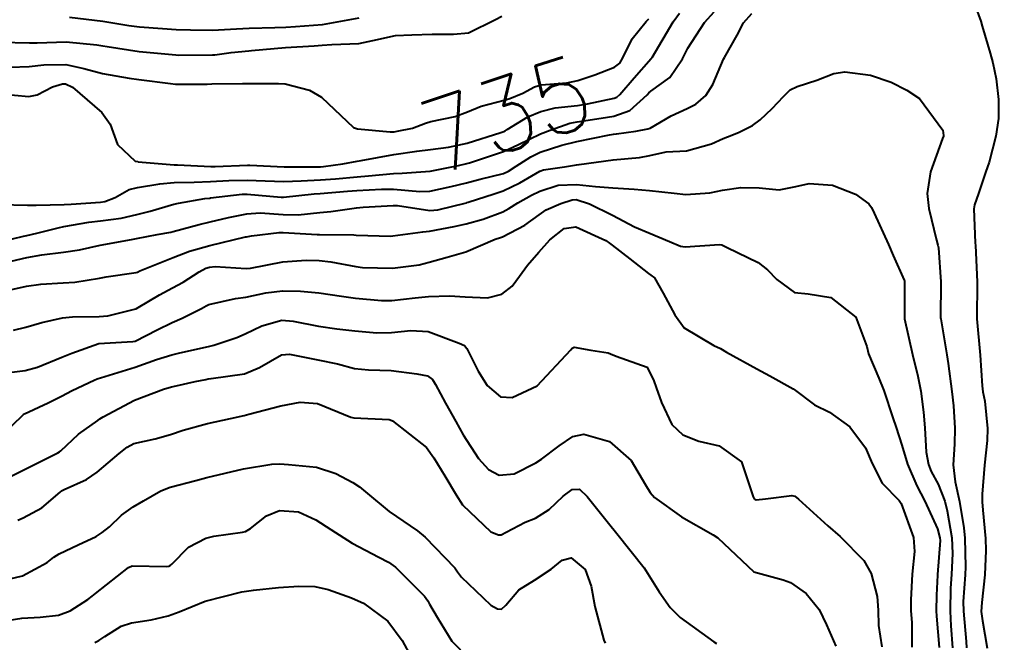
# Model space of a CAD drawing. Header units: metres. Extents: x 318500 to 325275, y 7408834 to 7428799.
# Drawn here: x 320145 to 320198.6, y 7412854.9 to 7412889 of the extents above; entities that cross this region are included whole.
import ezdxf
from ezdxf.enums import TextEntityAlignment as Align

# ---------------------------------------------------------------- set-up
doc = ezdxf.new("R2010")
doc.units = ezdxf.units.M
doc.header["$MEASUREMENT"] = 0
for name, color, linetype in [('Cotas', 45, 'Continuous'), ('Curvas de Nivel 1m', 11, 'Continuous'), ('Curvas de Nivel 5m', 15, 'Continuous')]:
    doc.layers.add(name, color=color, linetype=linetype)
doc.styles.add('Style-STANDARD', font='STANDARD.shx')

msp = doc.modelspace()

# ---------------------------------------------------------------- linework, layer by layer
at = {"layer": 'Curvas de Nivel 1m', "flags": 128}
for points, elevation in [([(320196.96, 7412890.607), (320197.594, 7412888.856), (320197.674, 7412888.599), (320198.106, 7412887.123), (320198.252, 7412886.59), (320198.427, 7412885.716), (320198.559, 7412884.585), (320198.557, 7412883.552), (320198.416, 7412882.586), (320198.054, 7412881.15), (320197.857, 7412880.594), (320197.761, 7412880.321), (320197.473, 7412879.44), (320197.244, 7412878.821), (320197.213, 7412878.602), (320197.292, 7412876.742), (320197.298, 7412876.601), (320197.389, 7412874.621), (320197.39, 7412874.6), (320197.38, 7412872.6), (320197.56, 7412870.597), (320197.665, 7412868.926), (320197.712, 7412868.594), (320197.822, 7412868.093), (320197.967, 7412866.59), (320197.945, 7412865.936), (320197.796, 7412864.592), (320197.675, 7412863.015), (320197.674, 7412862.594), (320197.712, 7412862.124), (320197.86, 7412860.59), (320197.877, 7412859.923), (320197.815, 7412858.591), (320197.658, 7412857.076), (320197.619, 7412856.593), (320197.68, 7412856.075), (320197.94, 7412854.588)], 737), ([(320143.926, 7412878.84), (320145.453, 7412878.797), (320145.938, 7412878.798), (320147.454, 7412878.842), (320147.849, 7412878.862), (320149.456, 7412878.962), (320149.694, 7412878.999), (320150.247, 7412879.228), (320151.025, 7412879.658), (320151.469, 7412879.778), (320152.688, 7412879.976), (320153.473, 7412880.037), (320154.575, 7412880.067), (320155.474, 7412880.092), (320156.467, 7412880.154), (320157.476, 7412880.181), (320158.462, 7412880.129), (320159.475, 7412880.107), (320160.424, 7412880.142), (320161.477, 7412880.189), (320162.302, 7412880.243), (320163.48, 7412880.357), (320164.103, 7412880.418), (320165.483, 7412880.533), (320165.943, 7412880.556), (320167.485, 7412880.672), (320167.761, 7412880.721), (320169.035, 7412880.977), (320169.491, 7412881.076), (320169.638, 7412881.115), (320171.498, 7412881.746), (320172.304, 7412882.13), (320173.508, 7412882.701), (320174.04, 7412882.912), (320175.124, 7412883.288), (320175.517, 7412883.364), (320176.833, 7412883.558), (320177.522, 7412883.673), (320178.401, 7412883.977), (320179.351, 7412884.842), (320179.436, 7412884.947), (320179.543, 7412885.035), (320180.589, 7412885.79), (320181.289, 7412886.814), (320181.576, 7412887.385), (320182.484, 7412888.797), (320183.01, 7412889.377)], 736), ([(320143.423, 7412876.666), (320145.237, 7412877.102), (320145.429, 7412877.145), (320145.97, 7412877.282), (320147.127, 7412877.573), (320147.436, 7412877.635), (320148.81, 7412877.876), (320149.441, 7412877.947), (320150.576, 7412878.09), (320151.446, 7412878.288), (320152.171, 7412878.477), (320153.455, 7412878.861), (320153.712, 7412878.922), (320155.157, 7412879.163), (320155.429, 7412879.192), (320155.461, 7412879.2), (320157.19, 7412879.408), (320157.464, 7412879.413), (320159.322, 7412879.242), (320159.462, 7412879.244), (320161.132, 7412879.417), (320161.466, 7412879.447), (320162.958, 7412879.567), (320163.468, 7412879.604), (320164.819, 7412879.68), (320165.47, 7412879.676), (320166.917, 7412879.557), (320167.469, 7412879.576), (320168.632, 7412879.823), (320169.476, 7412880.027), (320170.219, 7412880.219), (320171.484, 7412880.545), (320171.763, 7412880.66), (320172.191, 7412880.933), (320172.977, 7412881.443), (320173.498, 7412881.694), (320174.679, 7412882.08), (320175.504, 7412882.281), (320177.291, 7412882.647), (320177.508, 7412882.679), (320177.666, 7412882.701), (320178.729, 7412882.848), (320179.384, 7412882.97), (320179.513, 7412883.016), (320180.665, 7412883.681), (320181.529, 7412884.092), (320182.007, 7412884.329), (320182.551, 7412884.795), (320182.943, 7412885.395), (320183.521, 7412886.781), (320183.571, 7412886.883), (320184.262, 7412888.094), (320184.608, 7412888.77), (320185.071, 7412889.292)], 737), ([(320143.985, 7412887.725), (320145.574, 7412887.673), (320145.979, 7412887.689), (320147.575, 7412887.731), (320149.245, 7412887.572), (320149.573, 7412887.523), (320149.821, 7412887.485), (320151.57, 7412887.21), (320153.568, 7412887.016), (320153.737, 7412887.009), (320155.568, 7412887.018), (320155.699, 7412887.027), (320156.592, 7412887.145), (320157.571, 7412887.247), (320157.707, 7412887.263), (320159.573, 7412887.42), (320161.142, 7412887.516), (320161.575, 7412887.554), (320162.097, 7412887.594), (320163.576, 7412887.649), (320164.349, 7412887.81), (320165.581, 7412888.077), (320166.48, 7412888.112), (320167.582, 7412888.156), (320168.752, 7412888.153), (320169.582, 7412888.22), (320171.05, 7412888.948), (320171.404, 7412889.132)], 733), ([(320144.504, 7412886.357), (320145.556, 7412886.382), (320146.356, 7412886.48), (320147.558, 7412886.491), (320148.53, 7412886.276), (320149.552, 7412886.011), (320151.013, 7412885.753), (320151.547, 7412885.672), (320153.28, 7412885.448), (320153.544, 7412885.428), (320155.278, 7412885.428), (320155.544, 7412885.431), (320157.218, 7412885.462), (320157.545, 7412885.465), (320159.19, 7412885.46), (320159.545, 7412885.43), (320160.876, 7412885.087), (320161.535, 7412884.714), (320163.282, 7412883.053), (320163.449, 7412882.991), (320163.509, 7412882.979), (320165.293, 7412882.809), (320165.508, 7412882.822), (320165.678, 7412882.848), (320166.511, 7412883.01), (320167.221, 7412883.297), (320167.516, 7412883.38), (320168.84, 7412883.66), (320169.524, 7412883.913), (320170.269, 7412884.219), (320171.534, 7412884.545), (320171.84, 7412884.632), (320172.55, 7412884.93), (320173.192, 7412885.277), (320173.547, 7412885.383), (320174.949, 7412885.499), (320175.551, 7412885.613), (320176.493, 7412885.939), (320177.562, 7412886.353), (320177.848, 7412886.575), (320178.021, 7412886.855), (320178.527, 7412887.904), (320179.301, 7412888.843), (320179.436, 7412888.997)], 734), ([(320147.76, 7412889.086), (320149.586, 7412888.873), (320150.999, 7412888.634), (320151.583, 7412888.555), (320152.848, 7412888.456), (320153.582, 7412888.415), (320154.365, 7412888.389), (320155.582, 7412888.381), (320156.889, 7412888.446), (320157.584, 7412888.484), (320158.987, 7412888.512), (320159.584, 7412888.538), (320160.111, 7412888.569), (320161.586, 7412888.686), (320163.59, 7412889.05)], 732), ([(320143.617, 7412875.522), (320145.417, 7412875.944), (320146.239, 7412876.099), (320147.42, 7412876.228), (320148.306, 7412876.366), (320149.424, 7412876.624), (320151.148, 7412876.935), (320151.428, 7412876.981), (320152.544, 7412877.193), (320153.29, 7412877.324), (320153.433, 7412877.36), (320154.853, 7412877.751), (320155.441, 7412877.896), (320156.456, 7412878.133), (320157.448, 7412878.34), (320158.184, 7412878.384), (320159.448, 7412878.301), (320160.255, 7412878.285), (320161.45, 7412878.396), (320162.055, 7412878.467), (320163.454, 7412878.657), (320163.808, 7412878.691), (320165.457, 7412878.796), (320165.692, 7412878.782), (320167.453, 7412878.518), (320167.9, 7412878.547), (320169.459, 7412878.934), (320169.485, 7412878.944), (320169.562, 7412878.968), (320170.988, 7412879.426), (320171.47, 7412879.592), (320172.383, 7412880.025), (320173.486, 7412880.67), (320173.67, 7412880.734), (320174.827, 7412880.9), (320175.491, 7412881.008), (320175.633, 7412881.029), (320177.494, 7412881.29), (320178.928, 7412881.413), (320179.497, 7412881.522), (320180.388, 7412881.716), (320181.5, 7412881.771), (320182.866, 7412882.152), (320183.507, 7412882.449), (320183.741, 7412882.544), (320184.345, 7412882.772), (320185.111, 7412883.17), (320185.521, 7412883.475), (320186.19, 7412884.09), (320186.801, 7412884.741), (320187.177, 7412885.104), (320187.548, 7412885.29), (320188.628, 7412885.64), (320189.56, 7412886.005), (320190.16, 7412886.095), (320191.559, 7412885.919), (320192.684, 7412885.532), (320193.547, 7412885.098), (320194.242, 7412884.639), (320195.514, 7412882.899), (320195.564, 7412882.619), (320195.556, 7412882.573), (320195.508, 7412882.451), (320194.847, 7412880.63), (320194.667, 7412879.438), (320194.754, 7412878.631), (320195.173, 7412876.885), (320195.251, 7412876.623), (320195.281, 7412876.475), (320195.41, 7412874.62), (320195.4, 7412872.62), (320195.405, 7412872.595), (320195.746, 7412870.616), (320195.808, 7412870.152), (320196.006, 7412868.613), (320196.1, 7412867.83), (320196.17, 7412866.611), (320196.152, 7412865.747), (320196.08, 7412864.612), (320196.184, 7412863.688), (320196.431, 7412862.608), (320196.672, 7412861.162), (320196.718, 7412860.605), (320196.759, 7412859.042), (320196.738, 7412858.605), (320196.639, 7412857.141), (320196.641, 7412856.605), (320196.792, 7412854.957), (320196.812, 7412854.603)], 738), ([(320144.51, 7412874.186), (320145.396, 7412874.37), (320146.184, 7412874.493), (320147.4, 7412874.561), (320148.053, 7412874.601), (320149.404, 7412874.818), (320149.754, 7412874.886), (320151.409, 7412875.126), (320151.471, 7412875.147), (320151.602, 7412875.207), (320153.418, 7412875.945), (320154.309, 7412876.284), (320155.424, 7412876.607), (320157.372, 7412877.073), (320157.43, 7412877.083), (320157.704, 7412877.126), (320159.22, 7412877.317), (320159.433, 7412877.318), (320161.308, 7412877.205), (320161.432, 7412877.202), (320163.306, 7412877.177), (320163.432, 7412877.171), (320165.334, 7412877.119), (320165.432, 7412877.123), (320167.088, 7412877.351), (320167.436, 7412877.392), (320168.787, 7412877.632), (320169.442, 7412877.784), (320170.37, 7412878.033), (320171.452, 7412878.438), (320171.776, 7412878.615), (320172.277, 7412878.932), (320173.031, 7412879.36), (320173.47, 7412879.568), (320174.487, 7412879.892), (320175.476, 7412879.937), (320176.528, 7412879.821), (320177.473, 7412879.75), (320178.642, 7412879.678), (320179.472, 7412879.614), (320180.826, 7412879.463), (320181.469, 7412879.397), (320182.783, 7412879.478), (320183.473, 7412879.618), (320184.465, 7412879.78), (320185.475, 7412879.757), (320186.567, 7412879.65), (320187.476, 7412879.817), (320188.2, 7412879.999), (320189.478, 7412879.891), (320190.75, 7412879.408), (320191.463, 7412878.884), (320191.61, 7412878.678), (320191.769, 7412878.362), (320192.545, 7412876.663), (320192.81, 7412876.046), (320193.411, 7412874.712), (320193.427, 7412874.666), (320193.43, 7412874.65), (320193.43, 7412874.63), (320193.425, 7412872.649), (320193.43, 7412872.599), (320193.865, 7412870.642), (320194.16, 7412869.46), (320194.314, 7412868.635), (320194.464, 7412867.481), (320194.542, 7412866.631), (320194.607, 7412865.303), (320194.726, 7412864.628), (320194.888, 7412864.247), (320195.259, 7412863.558), (320195.635, 7412862.616), (320195.759, 7412862.098), (320196.007, 7412860.612), (320196.053, 7412859.766), (320195.984, 7412858.612), (320195.936, 7412857.859), (320195.917, 7412856.613), (320195.965, 7412855.805), (320196.056, 7412854.611)], 739), ([(320143.566, 7412869.55), (320145.335, 7412869.764), (320146.01, 7412869.954), (320147.342, 7412870.492), (320147.891, 7412870.709), (320149.35, 7412871.24), (320151.217, 7412871.347), (320151.353, 7412871.379), (320152.558, 7412871.996), (320153.368, 7412872.392), (320153.912, 7412872.634), (320154.966, 7412873.164), (320155.234, 7412873.31), (320155.383, 7412873.376), (320156.827, 7412873.7), (320157.39, 7412873.782), (320158.498, 7412874.009), (320159.395, 7412874.129), (320160.385, 7412874.1), (320161.394, 7412874.014), (320162.622, 7412873.831), (320163.39, 7412873.714), (320164.824, 7412873.593), (320165.389, 7412873.598), (320166.659, 7412873.739), (320167.392, 7412873.821), (320168.531, 7412873.845), (320169.392, 7412873.788), (320170.607, 7412873.737), (320171.395, 7412873.935), (320171.962, 7412874.374), (320172.366, 7412874.93), (320172.812, 7412875.53), (320173.423, 7412876.243), (320174.022, 7412876.911), (320174.805, 7412877.534), (320175.441, 7412877.624), (320177.093, 7412876.865), (320177.292, 7412876.725), (320177.428, 7412876.62), (320178.407, 7412875.863), (320179.412, 7412875.066), (320179.553, 7412874.979), (320179.753, 7412874.835), (320180.231, 7412873.994), (320180.867, 7412872.818), (320181.369, 7412872.094), (320183.003, 7412871.137), (320183.353, 7412870.97), (320183.684, 7412870.777), (320185.341, 7412869.85), (320186.058, 7412869.47), (320187.33, 7412868.773), (320187.36, 7412868.759), (320187.395, 7412868.729), (320188.501, 7412867.895), (320189.312, 7412867.486), (320190.438, 7412866.689), (320191.283, 7412865.547), (320191.655, 7412864.674), (320192.206, 7412863.613), (320193.134, 7412862.652), (320193.248, 7412862.488), (320193.922, 7412860.639), (320193.977, 7412859.87), (320193.85, 7412858.64), (320193.762, 7412857.228), (320193.77, 7412856.641), (320193.819, 7412855.981), (320193.828, 7412854.64)], 741), ([(320144.22, 7412866.372), (320145.172, 7412867.292), (320145.234, 7412867.358), (320145.302, 7412867.4), (320146.589, 7412867.993), (320147.317, 7412868.364), (320147.906, 7412868.669), (320149.103, 7412869.242), (320149.261, 7412869.311), (320149.331, 7412869.329), (320149.455, 7412869.362), (320151.337, 7412869.955), (320152.52, 7412870.37), (320153.344, 7412870.624), (320153.794, 7412870.727), (320155.349, 7412871.078), (320155.64, 7412871.156), (320156.915, 7412871.579), (320157.36, 7412871.765), (320158.274, 7412872.209), (320159.371, 7412872.51), (320159.995, 7412872.469), (320161.367, 7412872.184), (320162.379, 7412872.05), (320163.363, 7412871.94), (320164.561, 7412871.833), (320165.362, 7412871.838), (320166.426, 7412871.948), (320167.363, 7412871.89), (320169.061, 7412871.268), (320169.352, 7412871.126), (320169.49, 7412870.968), (320170.102, 7412869.723), (320170.605, 7412868.951), (320171.321, 7412868.319), (320171.958, 7412868.296), (320173.33, 7412868.92), (320175.17, 7412870.893), (320175.252, 7412870.991), (320175.352, 7412871.046), (320176.275, 7412870.876), (320177.211, 7412870.724), (320177.348, 7412870.676), (320177.658, 7412870.546), (320179.341, 7412869.956), (320179.706, 7412869.206), (320179.844, 7412868.832), (320180.124, 7412868.022), (320180.703, 7412866.819), (320181.292, 7412866.252), (320182.176, 7412865.907), (320183.283, 7412865.646), (320184.511, 7412864.768), (320185.147, 7412862.865), (320185.204, 7412862.76), (320185.249, 7412862.715), (320185.309, 7412862.699), (320185.817, 7412862.751), (320187.252, 7412862.939), (320187.425, 7412862.901), (320187.632, 7412862.724), (320189.229, 7412861.283), (320189.896, 7412860.693), (320191.2, 7412859.375), (320191.598, 7412858.674), (320191.929, 7412857.42), (320191.979, 7412856.668), (320191.991, 7412855.834), (320192.191, 7412854.664)], 742), ([(320143.306, 7412863.374), (320145.26, 7412864.338), (320147.113, 7412865.262), (320147.211, 7412865.32), (320147.272, 7412865.374), (320148.251, 7412866.284), (320149.297, 7412867.035), (320149.417, 7412867.119), (320149.589, 7412867.236), (320151.314, 7412868.143), (320152.888, 7412868.751), (320153.325, 7412868.866), (320153.581, 7412868.923), (320154.635, 7412869.167), (320155.215, 7412869.278), (320155.331, 7412869.303), (320155.504, 7412869.329), (320157.334, 7412869.577), (320158.149, 7412869.929), (320159.345, 7412870.623), (320159.782, 7412870.66), (320161.343, 7412870.344), (320162.403, 7412870.127), (320163.338, 7412869.879), (320164.101, 7412869.802), (320165.338, 7412869.773), (320166.751, 7412869.591), (320167.335, 7412869.48), (320167.606, 7412869.269), (320167.765, 7412868.993), (320168.321, 7412867.978), (320168.888, 7412866.976), (320169.289, 7412866.249), (320170.132, 7412864.957), (320170.675, 7412864.359), (320171.261, 7412864.044), (320172.081, 7412864.113), (320173.268, 7412864.72), (320173.561, 7412864.916), (320174.531, 7412865.652), (320175.289, 7412866.164), (320175.878, 7412866.294), (320177.285, 7412865.883), (320178.469, 7412864.848), (320179.257, 7412863.522), (320179.506, 7412863.09), (320179.755, 7412862.832), (320181.234, 7412861.773), (320182.966, 7412860.784), (320183.217, 7412860.61), (320185.19, 7412858.76), (320186.782, 7412858.332), (320187.184, 7412858.18), (320188.04, 7412857.579), (320188.755, 7412856.706), (320189.157, 7412855.86), (320189.658, 7412854.695)], 743), ([(320144.932, 7412861.586), (320145.226, 7412861.709), (320146.25, 7412862.259), (320147.248, 7412863.122), (320147.322, 7412863.186), (320147.459, 7412863.258), (320148.688, 7412863.813), (320149.26, 7412864.201), (320150.47, 7412865.222), (320150.917, 7412865.573), (320151.278, 7412865.771), (320152.436, 7412866.04), (320153.286, 7412866.263), (320153.967, 7412866.496), (320155.296, 7412866.868), (320156.562, 7412867.141), (320157.303, 7412867.307), (320157.557, 7412867.379), (320159.311, 7412867.842), (320160.365, 7412868.039), (320161.313, 7412867.972), (320163.133, 7412867.222), (320163.302, 7412867.176), (320165.238, 7412867.084), (320165.301, 7412867.077), (320165.418, 7412867.019), (320167.278, 7412865.553), (320167.688, 7412864.994), (320168.284, 7412864.008), (320168.899, 7412862.975), (320169.242, 7412862.425), (320170.806, 7412860.946), (320171.218, 7412860.775), (320171.368, 7412860.788), (320171.632, 7412860.936), (320172.684, 7412861.47), (320173.232, 7412861.695), (320173.987, 7412862.161), (320174.746, 7412862.898), (320175.254, 7412863.26), (320175.647, 7412863.277), (320176.068, 7412862.878), (320177.228, 7412861.423), (320177.696, 7412860.855), (320179.192, 7412858.971), (320179.283, 7412858.839), (320180.012, 7412857.661), (320180.603, 7412856.819), (320181.162, 7412856.262), (320182.991, 7412854.934), (320183.141, 7412854.847)], 744), ([(320144.349, 7412856.105), (320145.154, 7412856.221), (320146.157, 7412856.273), (320147.157, 7412856.393), (320147.786, 7412856.628), (320148.761, 7412857.244), (320148.989, 7412857.425), (320149.173, 7412857.582), (320150.98, 7412859.005), (320151.189, 7412859.091), (320153.066, 7412859.059), (320153.189, 7412859.077), (320153.259, 7412859.109), (320153.345, 7412859.178), (320154.267, 7412860.107), (320155.212, 7412860.602), (320155.655, 7412860.711), (320157.217, 7412860.927), (320157.379, 7412860.966), (320157.649, 7412861.124), (320158.527, 7412861.814), (320159.235, 7412862.12), (320160.284, 7412862.04), (320161.228, 7412861.609), (320162.049, 7412861.068), (320163.209, 7412860.324), (320164.665, 7412859.561), (320165.194, 7412859.288), (320165.585, 7412859.016), (320167.174, 7412857.427), (320167.347, 7412857.173), (320167.445, 7412856.996), (320167.859, 7412856.29), (320168.658, 7412854.977), (320169.133, 7412854.501)], 746), ([(320149.135, 7412854.891), (320149.363, 7412855.011), (320149.682, 7412855.232), (320150.579, 7412855.788), (320151.152, 7412855.981), (320152.218, 7412856.13), (320153.158, 7412856.358), (320153.754, 7412856.581), (320155.17, 7412857.16), (320157.175, 7412857.659), (320157.809, 7412857.753), (320159.178, 7412857.895), (320160.289, 7412857.979), (320161.179, 7412857.953), (320161.91, 7412857.802), (320163.173, 7412857.337), (320163.376, 7412857.251), (320163.826, 7412857.04), (320165.156, 7412856.071), (320165.954, 7412855.012), (320166.935, 7412853.179)], 747)]:
    msp.add_lwpolyline(points, dxfattribs=dict(at, elevation=elevation))
at = {"layer": 'Curvas de Nivel 5m', "flags": 128}
for points, elevation in [([(320143.961, 7412884.887), (320145.532, 7412884.738), (320145.984, 7412884.833), (320146.816, 7412885.271), (320147.364, 7412885.442), (320147.543, 7412885.434), (320147.925, 7412885.256), (320149.519, 7412883.87), (320149.974, 7412883.233), (320150.388, 7412882.116), (320151.346, 7412881.212), (320151.49, 7412881.186), (320151.517, 7412881.182), (320153.488, 7412881.019), (320153.653, 7412881.012), (320155.486, 7412880.918), (320155.724, 7412880.919), (320157.488, 7412880.995), (320157.625, 7412880.991), (320159.487, 7412880.909), (320159.682, 7412880.903), (320161.487, 7412880.904), (320161.65, 7412880.915), (320162.696, 7412881.062), (320163.492, 7412881.214), (320163.698, 7412881.252), (320165.496, 7412881.574), (320166.749, 7412881.756), (320167.498, 7412881.843), (320168.485, 7412881.97), (320169.502, 7412882.198), (320171.347, 7412882.781), (320171.509, 7412882.842), (320171.576, 7412882.873), (320171.683, 7412882.938), (320172.818, 7412883.63), (320173.525, 7412883.931), (320174.313, 7412884.123), (320175.531, 7412884.261), (320176.077, 7412884.337), (320177.537, 7412884.654), (320177.683, 7412884.713), (320177.851, 7412884.857), (320178.64, 7412885.762), (320179.57, 7412886.82), (320179.614, 7412886.883), (320180.761, 7412888.822), (320181.109, 7412889.305)], 735), ([(320144.694, 7412871.965), (320145.363, 7412872.137), (320146.243, 7412872.4), (320147.371, 7412872.642), (320147.924, 7412872.702), (320149.372, 7412872.712), (320149.853, 7412872.753), (320151.379, 7412873.142), (320151.425, 7412873.164), (320151.505, 7412873.208), (320152.674, 7412873.907), (320153.397, 7412874.281), (320153.978, 7412874.598), (320154.845, 7412875.166), (320155.215, 7412875.359), (320155.413, 7412875.421), (320155.714, 7412875.456), (320157.412, 7412875.338), (320157.648, 7412875.362), (320159.416, 7412875.715), (320160.703, 7412875.802), (320161.417, 7412875.772), (320162.048, 7412875.702), (320163.414, 7412875.453), (320163.771, 7412875.402), (320165.413, 7412875.357), (320166.875, 7412875.546), (320167.417, 7412875.694), (320168.401, 7412875.966), (320169.423, 7412876.248), (320171.026, 7412876.946), (320171.329, 7412877.044), (320171.432, 7412877.078), (320172.656, 7412877.714), (320173.45, 7412878.284), (320173.825, 7412878.544), (320174.62, 7412878.903), (320175.25, 7412879.106), (320175.463, 7412879.108), (320176.189, 7412878.879), (320177.451, 7412878.258), (320178.659, 7412877.63), (320179.437, 7412877.286), (320180.574, 7412876.823), (320181.179, 7412876.565), (320181.427, 7412876.519), (320183.298, 7412876.651), (320183.429, 7412876.637), (320183.719, 7412876.485), (320185.419, 7412875.67), (320185.93, 7412875.267), (320186.437, 7412874.745), (320187.4, 7412874.034), (320188.156, 7412873.961), (320189.396, 7412873.749), (320190.76, 7412872.686), (320191.356, 7412871.073), (320191.462, 7412870.678), (320192.022, 7412869.355), (320192.295, 7412868.666), (320192.782, 7412867.183), (320192.973, 7412866.655), (320193.285, 7412865.677), (320193.595, 7412864.645), (320194.088, 7412863.467), (320194.535, 7412862.631), (320195.228, 7412861.12), (320195.358, 7412860.619), (320195.367, 7412860.469), (320195.23, 7412858.62), (320195.227, 7412858.582), (320195.179, 7412857.483), (320195.149, 7412856.62), (320195.166, 7412856.339), (320195.321, 7412854.618)], 740), ([(320144.177, 7412858.302), (320145.182, 7412858.537), (320146.525, 7412859.27), (320146.9, 7412859.559), (320147.197, 7412859.743), (320148.223, 7412860.232), (320149.212, 7412860.701), (320149.548, 7412860.902), (320149.935, 7412861.229), (320150.59, 7412861.859), (320151.237, 7412862.319), (320151.804, 7412862.639), (320152.755, 7412863.187), (320153.252, 7412863.384), (320154.667, 7412863.755), (320155.258, 7412863.911), (320156.276, 7412864.161), (320157.263, 7412864.396), (320158.813, 7412864.654), (320159.266, 7412864.659), (320159.729, 7412864.632), (320161.264, 7412864.477), (320162.328, 7412864.131), (320163.256, 7412863.65), (320163.622, 7412863.413), (320164.05, 7412863.038), (320165.236, 7412862.057), (320166.792, 7412861.004), (320167.215, 7412860.661), (320168.825, 7412858.975), (320168.974, 7412858.76), (320169.185, 7412858.46), (320169.956, 7412857.737), (320170.79, 7412856.946), (320171.167, 7412856.733), (320171.39, 7412856.714), (320171.611, 7412856.936), (320172.335, 7412857.772), (320173.184, 7412858.312), (320174.097, 7412858.906), (320174.694, 7412859.402), (320175.2, 7412859.534), (320175.956, 7412858.879), (320176.289, 7412857.982), (320176.491, 7412856.87), (320176.98, 7412855.025), (320177.056, 7412854.861)], 745)]:
    msp.add_lwpolyline(points, dxfattribs=dict(at, elevation=elevation))

# ---------------------------------------------------------------- texts
at = {"layer": 'Cotas', "style": 'Style-STANDARD'}
msp.add_text('735', height=4, rotation=18.2106, dxfattribs=at).set_placement((320171.643, 7412883.784, 735), align=Align.MIDDLE_CENTER)

doc.saveas('drawing.dxf')
